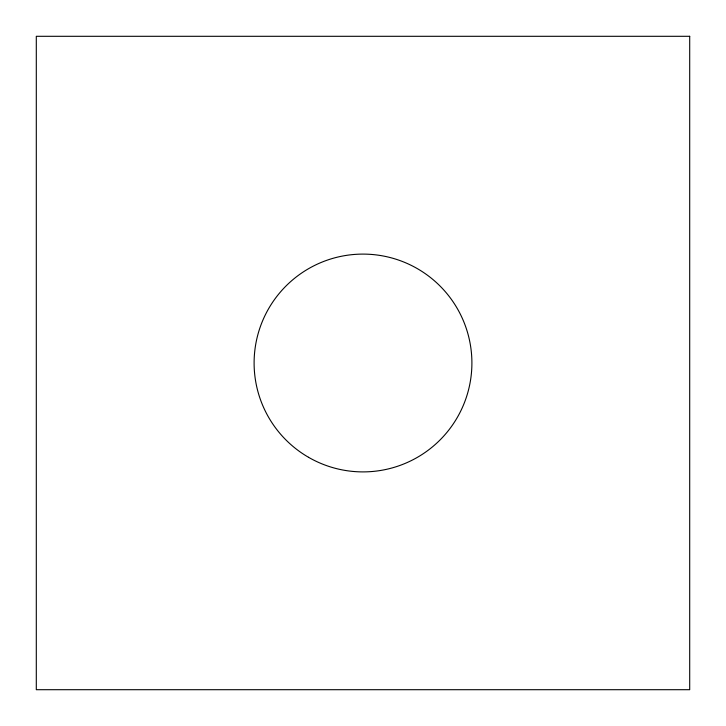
<?xml version="1.0" encoding="UTF-8"?>
<svg xmlns="http://www.w3.org/2000/svg" width="726" height="726" viewBox="0 0 726 726"><rect width="100%" height="100%" fill="white"/><g stroke="black" fill="none" stroke-linecap="round" stroke-linejoin="round"><path stroke-width="1.09" d="M689.7 36.3L36.3 36.3L36.3 689.7L689.7 689.7L689.7 36.3M308.55 457.307A108.9 108.9 0 0 0 471.9 363A108.9 108.9 0 0 0 308.55 268.693A108.9 108.9 0 0 0 308.55 457.307"/></g></svg>
